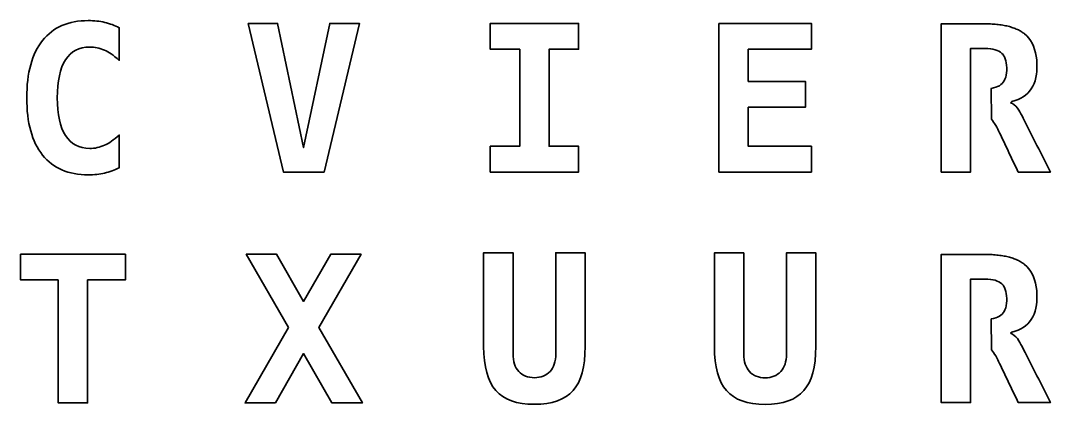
# Model space of a CAD drawing. Header units: inches. Extents: x 0 to 250, y -252 to 91.
# Drawn here: x 160.6 to 249.7, y -251.6 to -218.4 of the extents above; entities that cross this region are included whole.
import ezdxf

# ---------------------------------------------------------------- set-up
doc = ezdxf.new("R2010")
doc.units = ezdxf.units.IN
doc.header["$MEASUREMENT"] = 0
doc.layers.add('01_SNIJLIJNEN', color=7, linetype='Continuous')

# ---------------------------------------------------------------- blocks, each defined once
blk = doc.blocks.new('block 5')
at = {"layer": '01_SNIJLIJNEN', "color": 250, "lineweight": 35, "true_color": 0x1d1d1b}
for points in [[(180.257, -218.615), (182.815, -218.615), (185.071, -229.355), (187.336, -218.615), (189.894, -218.615), (186.837, -231.474), (183.314, -231.474), (180.257, -218.615)], [(201.218, -229.235), (203.776, -229.235), (203.776, -220.855), (201.218, -220.855), (201.218, -218.615), (208.874, -218.615), (208.874, -220.855), (206.316, -220.855), (206.316, -229.235), (208.874, -229.235), (208.874, -231.474), (201.218, -231.474), (201.218, -229.235)], [(221.012, -218.615), (229.021, -218.615), (229.021, -220.855), (223.552, -220.855), (223.552, -223.628), (228.505, -223.628), (228.505, -225.867), (223.552, -225.867), (223.552, -229.235), (229.021, -229.235), (229.021, -231.474), (221.012, -231.474), (221.012, -218.615)], [(163.835, -240.799), (160.57, -240.799), (160.57, -238.577), (169.64, -238.577), (169.64, -240.799), (166.375, -240.799), (166.375, -251.436), (163.835, -251.436), (163.835, -240.799)], [(183.771, -244.908), (180.102, -238.577), (182.729, -238.577), (185.071, -242.668), (187.422, -238.577), (190.049, -238.577), (186.398, -244.908), (190.153, -251.436), (187.526, -251.436), (185.071, -247.181), (182.625, -251.436), (179.998, -251.436), (183.771, -244.908)]]:
    blk.add_lwpolyline(points, dxfattribs=at)
for points, knots in [([(166.427, -231.715), (165.571, -231.715), (164.813, -231.573), (164.153, -231.289), (163.493, -231.005), (162.933, -230.576), (162.474, -230.001), (161.561, -228.859), (161.104, -227.208), (161.104, -225.049), (161.104, -222.89), (161.561, -221.237), (162.474, -220.088), (162.933, -219.514), (163.493, -219.085), (164.153, -218.801), (164.813, -218.516), (165.571, -218.374), (166.427, -218.374), (166.685, -218.374), (166.931, -218.387), (167.163, -218.413), (167.396, -218.439), (167.624, -218.477), (167.848, -218.529), (168.301, -218.633), (168.721, -218.788), (169.106, -218.994), (169.106, -218.994), (169.106, -221.819), (169.106, -221.819), (168.847, -221.578), (168.616, -221.39), (168.412, -221.255), (168.208, -221.12), (168.015, -221.013), (167.831, -220.932), (167.612, -220.835), (167.399, -220.764), (167.189, -220.721), (166.98, -220.678), (166.768, -220.657), (166.556, -220.657), (165.637, -220.657), (164.94, -221.024), (164.463, -221.759), (163.987, -222.506), (163.748, -223.602), (163.748, -225.049), (163.748, -226.496), (163.987, -227.587), (164.463, -228.322), (164.934, -229.063), (165.632, -229.433), (166.556, -229.433), (166.998, -229.433), (167.426, -229.338), (167.84, -229.149), (168.04, -229.057), (168.24, -228.943), (168.438, -228.809), (168.636, -228.674), (168.859, -228.494), (169.106, -228.27), (169.106, -228.27), (169.106, -231.095), (169.106, -231.095), (168.698, -231.302), (168.276, -231.457), (167.84, -231.56), (167.621, -231.612), (167.396, -231.651), (167.163, -231.676), (166.931, -231.703), (166.685, -231.715), (166.427, -231.715)], [0, 0, 0, 0, 1, 1, 1, 2, 2, 2, 3, 3, 3, 4, 4, 4, 5, 5, 5, 6, 6, 6, 7, 7, 7, 8, 8, 8, 9, 9, 9, 10, 10, 10, 11, 11, 11, 12, 12, 12, 13, 13, 13, 14, 14, 14, 15, 15, 15, 16, 16, 16, 17, 17, 17, 18, 18, 18, 19, 19, 19, 20, 20, 20, 21, 21, 21, 22, 22, 22, 23, 23, 23, 24, 24, 24, 25, 25, 25, 25]), ([(246.244, -225.473), (246.244, -225.473), (246.422, -225.555), (246.422, -225.555), (246.422, -225.555), (246.581, -225.656), (246.581, -225.656), (246.581, -225.656), (246.714, -225.77), (246.714, -225.77), (246.714, -225.77), (246.852, -225.933), (246.852, -225.933), (246.852, -225.933), (246.99, -226.132), (246.99, -226.132), (246.99, -226.132), (247.075, -226.27), (247.075, -226.27), (247.075, -226.27), (247.166, -226.429), (247.166, -226.429), (247.166, -226.429), (247.263, -226.608), (247.263, -226.608), (247.263, -226.608), (247.366, -226.808), (247.366, -226.808), (247.366, -226.808), (247.538, -227.149), (247.538, -227.149), (247.538, -227.149), (247.683, -227.437), (247.683, -227.437), (247.683, -227.437), (247.828, -227.726), (247.828, -227.726), (247.828, -227.726), (247.973, -228.014), (247.973, -228.014), (247.973, -228.014), (248.118, -228.302), (248.118, -228.302), (248.118, -228.302), (248.263, -228.591), (248.263, -228.591), (248.263, -228.591), (248.407, -228.879), (248.407, -228.879), (248.407, -228.879), (248.552, -229.167), (248.552, -229.167), (248.552, -229.167), (248.697, -229.456), (248.697, -229.456), (248.697, -229.456), (248.842, -229.744), (248.842, -229.744), (248.842, -229.744), (248.987, -230.032), (248.987, -230.032), (248.987, -230.032), (249.132, -230.321), (249.132, -230.321), (249.132, -230.321), (249.277, -230.609), (249.277, -230.609), (249.277, -230.609), (249.422, -230.897), (249.422, -230.897), (249.422, -230.897), (249.567, -231.186), (249.567, -231.186), (249.567, -231.186), (249.712, -231.474), (249.712, -231.474), (249.712, -231.474), (246.929, -231.474), (246.929, -231.474), (246.929, -231.474), (246.832, -231.272), (246.832, -231.272), (246.832, -231.272), (246.735, -231.069), (246.735, -231.069), (246.735, -231.069), (246.639, -230.867), (246.639, -230.867), (246.639, -230.867), (246.542, -230.664), (246.542, -230.664), (246.542, -230.664), (246.445, -230.462), (246.445, -230.462), (246.445, -230.462), (246.349, -230.26), (246.349, -230.26), (246.349, -230.26), (246.252, -230.057), (246.252, -230.057), (246.252, -230.057), (246.156, -229.855), (246.156, -229.855), (246.156, -229.855), (246.059, -229.652), (246.059, -229.652), (246.059, -229.652), (245.962, -229.45), (245.962, -229.45), (245.962, -229.45), (245.866, -229.247), (245.866, -229.247), (245.866, -229.247), (245.769, -229.045), (245.769, -229.045), (245.769, -229.045), (245.672, -228.843), (245.672, -228.843), (245.672, -228.843), (245.576, -228.64), (245.576, -228.64), (245.576, -228.64), (245.479, -228.438), (245.479, -228.438), (245.479, -228.438), (245.382, -228.235), (245.382, -228.235), (245.382, -228.235), (245.311, -228.083), (245.311, -228.083), (245.311, -228.083), (245.227, -227.908), (245.227, -227.908), (245.227, -227.908), (245.157, -227.766), (245.157, -227.766), (245.157, -227.766), (245.066, -227.594), (245.066, -227.594), (245.066, -227.594), (244.975, -227.433), (244.975, -227.433), (244.975, -227.433), (244.883, -227.284), (244.883, -227.284), (244.883, -227.284), (244.791, -227.147), (244.791, -227.147), (244.791, -227.147), (244.698, -227.022), (244.698, -227.022), (244.698, -227.022), (244.604, -226.909), (244.604, -226.909), (244.604, -226.909), (244.587, -224.234), (244.587, -224.234), (244.587, -224.234), (244.793, -224.196), (244.793, -224.196), (244.793, -224.196), (244.979, -224.144), (244.979, -224.144), (244.979, -224.144), (245.147, -224.08), (245.147, -224.08), (245.147, -224.08), (245.297, -224.002), (245.297, -224.002), (245.297, -224.002), (245.427, -223.912), (245.427, -223.912), (245.427, -223.912), (245.536, -223.813), (245.536, -223.813), (245.536, -223.813), (245.628, -223.702), (245.628, -223.702), (245.628, -223.702), (245.71, -223.576), (245.71, -223.576), (245.71, -223.576), (245.78, -223.433), (245.78, -223.433), (245.78, -223.433), (245.84, -223.273), (245.84, -223.273), (245.84, -223.273), (245.885, -223.089), (245.885, -223.089), (245.885, -223.089), (245.915, -222.881), (245.915, -222.881), (245.915, -222.881), (245.929, -222.678), (245.929, -222.678), (245.929, -222.678), (245.932, -222.464), (245.932, -222.464), (245.932, -222.464), (245.921, -222.24), (245.921, -222.24), (245.921, -222.24), (245.897, -222.034), (245.897, -222.034), (245.897, -222.034), (245.858, -221.845), (245.858, -221.845), (245.858, -221.845), (245.806, -221.673), (245.806, -221.673), (245.806, -221.673), (245.74, -221.519), (245.74, -221.519), (245.74, -221.519), (245.659, -221.381), (245.659, -221.381), (245.659, -221.381), (245.614, -221.319), (245.614, -221.319), (245.614, -221.319), (245.513, -221.207), (245.513, -221.207), (245.513, -221.207), (245.395, -221.11), (245.395, -221.11), (245.395, -221.11), (245.258, -221.025), (245.258, -221.025), (245.258, -221.025), (245.103, -220.952), (245.103, -220.952), (245.103, -220.952), (244.93, -220.892), (244.93, -220.892), (244.93, -220.892), (244.739, -220.845), (244.739, -220.845), (244.739, -220.845), (244.529, -220.81), (244.529, -220.81), (244.529, -220.81), (244.301, -220.788), (244.301, -220.788), (244.301, -220.788), (244.055, -220.778), (244.055, -220.778), (244.055, -220.778), (243.879, -220.778), (243.879, -220.778), (243.879, -220.778), (243.804, -220.778), (243.804, -220.778), (243.804, -220.778), (242.796, -220.778), (242.796, -220.778), (242.796, -220.778), (242.796, -224.275), (242.796, -224.275), (242.796, -224.275), (242.796, -225.34), (242.796, -225.34), (242.796, -225.34), (242.796, -226.405), (242.796, -226.405), (242.796, -226.405), (242.796, -231.474), (242.796, -231.474), (242.796, -231.474), (240.262, -231.474), (240.262, -231.474), (240.262, -231.474), (240.262, -218.647), (240.262, -218.647), (240.262, -218.647), (243.236, -218.647), (243.236, -218.647), (243.236, -218.647), (243.464, -218.647), (243.464, -218.647), (243.464, -218.647), (243.693, -218.647), (243.693, -218.647), (243.693, -218.647), (243.922, -218.647), (243.922, -218.647), (244.025, -218.647), (244.126, -218.649), (244.226, -218.651), (244.325, -218.653), (244.423, -218.657), (244.519, -218.661), (244.614, -218.666), (244.708, -218.671), (244.801, -218.678), (244.893, -218.685), (244.983, -218.693), (245.072, -218.702), (245.161, -218.711), (245.247, -218.722), (245.332, -218.733), (245.417, -218.744), (245.5, -218.757), (245.582, -218.771), (245.663, -218.784), (245.743, -218.799), (245.82, -218.815), (245.898, -218.831), (245.974, -218.848), (246.048, -218.867), (246.122, -218.885), (246.195, -218.904), (246.265, -218.925), (246.335, -218.945), (246.404, -218.967), (246.471, -218.99), (246.538, -219.013), (246.603, -219.037), (246.666, -219.062), (246.729, -219.087), (246.791, -219.113), (246.85, -219.14), (246.91, -219.168), (246.968, -219.196), (247.024, -219.226), (247.08, -219.256), (247.134, -219.286), (247.186, -219.318), (247.239, -219.35), (247.289, -219.383), (247.338, -219.418), (247.387, -219.452), (247.433, -219.487), (247.479, -219.524), (247.479, -219.524), (247.672, -219.698), (247.672, -219.698), (247.672, -219.698), (247.846, -219.892), (247.846, -219.892), (247.846, -219.892), (248, -220.105), (248, -220.105), (248, -220.105), (248.136, -220.338), (248.136, -220.338), (248.136, -220.338), (248.252, -220.591), (248.252, -220.591), (248.252, -220.591), (248.349, -220.862), (248.349, -220.862), (248.349, -220.862), (248.427, -221.149), (248.427, -221.149), (248.427, -221.149), (248.486, -221.451), (248.486, -221.451), (248.486, -221.451), (248.526, -221.769), (248.526, -221.769), (248.526, -221.769), (248.548, -222.102), (248.548, -222.102), (248.548, -222.102), (248.552, -222.422), (248.552, -222.422), (248.552, -222.422), (248.537, -222.764), (248.537, -222.764), (248.537, -222.764), (248.513, -223.003), (248.513, -223.003), (248.513, -223.003), (248.463, -223.3), (248.463, -223.3), (248.463, -223.3), (248.394, -223.57), (248.394, -223.57), (248.394, -223.57), (248.304, -223.82), (248.304, -223.82), (248.304, -223.82), (248.193, -224.056), (248.193, -224.056), (248.193, -224.056), (248.061, -224.276), (248.061, -224.276), (248.061, -224.276), (247.908, -224.481), (247.908, -224.481), (247.908, -224.481), (247.745, -224.661), (247.745, -224.661), (247.745, -224.661), (247.563, -224.823), (247.563, -224.823), (247.563, -224.823), (247.364, -224.968), (247.364, -224.968), (247.364, -224.968), (247.148, -225.095), (247.148, -225.095), (247.148, -225.095), (246.91, -225.204), (246.91, -225.204), (246.91, -225.204), (246.648, -225.294), (246.648, -225.294), (246.648, -225.294), (246.363, -225.365), (246.363, -225.365), (246.363, -225.365), (246.244, -225.473), (246.244, -225.473)], [0, 0, 0, 0, 1, 1, 1, 2, 2, 2, 3, 3, 3, 4, 4, 4, 5, 5, 5, 6, 6, 6, 7, 7, 7, 8, 8, 8, 9, 9, 9, 10, 10, 10, 11, 11, 11, 12, 12, 12, 13, 13, 13, 14, 14, 14, 15, 15, 15, 16, 16, 16, 17, 17, 17, 18, 18, 18, 19, 19, 19, 20, 20, 20, 21, 21, 21, 22, 22, 22, 23, 23, 23, 24, 24, 24, 25, 25, 25, 26, 26, 26, 27, 27, 27, 28, 28, 28, 29, 29, 29, 30, 30, 30, 31, 31, 31, 32, 32, 32, 33, 33, 33, 34, 34, 34, 35, 35, 35, 36, 36, 36, 37, 37, 37, 38, 38, 38, 39, 39, 39, 40, 40, 40, 41, 41, 41, 42, 42, 42, 43, 43, 43, 44, 44, 44, 45, 45, 45, 46, 46, 46, 47, 47, 47, 48, 48, 48, 49, 49, 49, 50, 50, 50, 51, 51, 51, 52, 52, 52, 53, 53, 53, 54, 54, 54, 55, 55, 55, 56, 56, 56, 57, 57, 57, 58, 58, 58, 59, 59, 59, 60, 60, 60, 61, 61, 61, 62, 62, 62, 63, 63, 63, 64, 64, 64, 65, 65, 65, 66, 66, 66, 67, 67, 67, 68, 68, 68, 69, 69, 69, 70, 70, 70, 71, 71, 71, 72, 72, 72, 73, 73, 73, 74, 74, 74, 75, 75, 75, 76, 76, 76, 77, 77, 77, 78, 78, 78, 79, 79, 79, 80, 80, 80, 81, 81, 81, 82, 82, 82, 83, 83, 83, 84, 84, 84, 85, 85, 85, 86, 86, 86, 87, 87, 87, 88, 88, 88, 89, 89, 89, 90, 90, 90, 91, 91, 91, 92, 92, 92, 93, 93, 93, 94, 94, 94, 95, 95, 95, 96, 96, 96, 97, 97, 97, 98, 98, 98, 99, 99, 99, 100, 100, 100, 101, 101, 101, 102, 102, 102, 103, 103, 103, 104, 104, 104, 105, 105, 105, 106, 106, 106, 107, 107, 107, 108, 108, 108, 109, 109, 109, 110, 110, 110, 111, 111, 111, 112, 112, 112, 113, 113, 113, 114, 114, 114, 115, 115, 115, 116, 116, 116, 117, 117, 117, 118, 118, 118, 119, 119, 119, 120, 120, 120, 121, 121, 121, 122, 122, 122, 123, 123, 123, 124, 124, 124, 125, 125, 125, 126, 126, 126, 127, 127, 127, 128, 128, 128, 129, 129, 129, 130, 130, 130, 131, 131, 131, 132, 132, 132, 133, 133, 133, 134, 134, 134, 135, 135, 135, 136, 136, 136, 137, 137, 137, 138, 138, 138, 138]), ([(205.046, -251.561), (203.513, -251.561), (202.399, -251.165), (201.704, -250.372), (201.004, -249.574), (200.654, -248.305), (200.654, -246.566), (200.654, -246.566), (200.654, -238.452), (200.654, -238.452), (200.654, -238.452), (203.194, -238.452), (203.194, -238.452), (203.194, -238.452), (203.194, -247.203), (203.194, -247.203), (203.194, -247.53), (203.237, -247.822), (203.323, -248.077), (203.41, -248.333), (203.53, -248.546), (203.685, -248.719), (203.852, -248.903), (204.051, -249.039), (204.284, -249.128), (204.516, -249.217), (204.77, -249.261), (205.046, -249.261), (205.322, -249.261), (205.576, -249.217), (205.808, -249.128), (206.041, -249.039), (206.24, -248.903), (206.407, -248.719), (206.562, -248.546), (206.682, -248.333), (206.769, -248.077), (206.855, -247.822), (206.898, -247.53), (206.898, -247.203), (206.898, -247.203), (206.898, -238.452), (206.898, -238.452), (206.898, -238.452), (209.439, -238.452), (209.439, -238.452), (209.439, -238.452), (209.439, -246.566), (209.439, -246.566), (209.439, -248.317), (209.091, -249.586), (208.396, -250.372), (207.696, -251.165), (206.579, -251.561), (205.046, -251.561)], [0, 0, 0, 0, 1, 1, 1, 2, 2, 2, 3, 3, 3, 4, 4, 4, 5, 5, 5, 6, 6, 6, 7, 7, 7, 8, 8, 8, 9, 9, 9, 10, 10, 10, 11, 11, 11, 12, 12, 12, 13, 13, 13, 14, 14, 14, 15, 15, 15, 16, 16, 16, 17, 17, 17, 18, 18, 18, 18]), ([(225.017, -251.57), (223.484, -251.57), (222.369, -251.173), (221.675, -250.381), (220.974, -249.583), (220.624, -248.314), (220.624, -246.574), (220.624, -246.574), (220.624, -238.461), (220.624, -238.461), (220.624, -238.461), (223.165, -238.461), (223.165, -238.461), (223.165, -238.461), (223.165, -247.211), (223.165, -247.211), (223.165, -247.539), (223.208, -247.83), (223.294, -248.086), (223.38, -248.341), (223.501, -248.555), (223.656, -248.727), (223.822, -248.911), (224.022, -249.047), (224.255, -249.136), (224.487, -249.226), (224.741, -249.27), (225.017, -249.27), (225.292, -249.27), (225.546, -249.226), (225.779, -249.136), (226.012, -249.047), (226.211, -248.911), (226.377, -248.727), (226.532, -248.555), (226.653, -248.341), (226.739, -248.086), (226.825, -247.83), (226.868, -247.539), (226.868, -247.211), (226.868, -247.211), (226.868, -238.461), (226.868, -238.461), (226.868, -238.461), (229.409, -238.461), (229.409, -238.461), (229.409, -238.461), (229.409, -246.574), (229.409, -246.574), (229.409, -248.326), (229.061, -249.594), (228.367, -250.381), (227.666, -251.173), (226.55, -251.57), (225.017, -251.57)], [0, 0, 0, 0, 1, 1, 1, 2, 2, 2, 3, 3, 3, 4, 4, 4, 5, 5, 5, 6, 6, 6, 7, 7, 7, 8, 8, 8, 9, 9, 9, 10, 10, 10, 11, 11, 11, 12, 12, 12, 13, 13, 13, 14, 14, 14, 15, 15, 15, 16, 16, 16, 17, 17, 17, 18, 18, 18, 18]), ([(246.244, -245.419), (246.244, -245.419), (246.422, -245.501), (246.422, -245.501), (246.422, -245.501), (246.581, -245.602), (246.581, -245.602), (246.581, -245.602), (246.714, -245.715), (246.714, -245.715), (246.714, -245.715), (246.852, -245.879), (246.852, -245.879), (246.852, -245.879), (246.99, -246.078), (246.99, -246.078), (246.99, -246.078), (247.075, -246.216), (247.075, -246.216), (247.075, -246.216), (247.166, -246.375), (247.166, -246.375), (247.166, -246.375), (247.263, -246.554), (247.263, -246.554), (247.263, -246.554), (247.366, -246.753), (247.366, -246.753), (247.366, -246.753), (247.538, -247.095), (247.538, -247.095), (247.538, -247.095), (247.683, -247.383), (247.683, -247.383), (247.683, -247.383), (247.828, -247.672), (247.828, -247.672), (247.828, -247.672), (247.973, -247.96), (247.973, -247.96), (247.973, -247.96), (248.118, -248.248), (248.118, -248.248), (248.118, -248.248), (248.263, -248.537), (248.263, -248.537), (248.263, -248.537), (248.407, -248.825), (248.407, -248.825), (248.407, -248.825), (248.552, -249.113), (248.552, -249.113), (248.552, -249.113), (248.697, -249.402), (248.697, -249.402), (248.697, -249.402), (248.842, -249.69), (248.842, -249.69), (248.842, -249.69), (248.987, -249.978), (248.987, -249.978), (248.987, -249.978), (249.132, -250.267), (249.132, -250.267), (249.132, -250.267), (249.277, -250.555), (249.277, -250.555), (249.277, -250.555), (249.422, -250.843), (249.422, -250.843), (249.422, -250.843), (249.567, -251.132), (249.567, -251.132), (249.567, -251.132), (249.712, -251.42), (249.712, -251.42), (249.712, -251.42), (246.929, -251.42), (246.929, -251.42), (246.929, -251.42), (246.832, -251.218), (246.832, -251.218), (246.832, -251.218), (246.735, -251.015), (246.735, -251.015), (246.735, -251.015), (246.639, -250.813), (246.639, -250.813), (246.639, -250.813), (246.542, -250.61), (246.542, -250.61), (246.542, -250.61), (246.445, -250.408), (246.445, -250.408), (246.445, -250.408), (246.349, -250.205), (246.349, -250.205), (246.349, -250.205), (246.252, -250.003), (246.252, -250.003), (246.252, -250.003), (246.156, -249.801), (246.156, -249.801), (246.156, -249.801), (246.059, -249.598), (246.059, -249.598), (246.059, -249.598), (245.962, -249.396), (245.962, -249.396), (245.962, -249.396), (245.866, -249.193), (245.866, -249.193), (245.866, -249.193), (245.769, -248.991), (245.769, -248.991), (245.769, -248.991), (245.672, -248.788), (245.672, -248.788), (245.672, -248.788), (245.576, -248.586), (245.576, -248.586), (245.576, -248.586), (245.479, -248.384), (245.479, -248.384), (245.479, -248.384), (245.382, -248.181), (245.382, -248.181), (245.382, -248.181), (245.311, -248.029), (245.311, -248.029), (245.311, -248.029), (245.227, -247.854), (245.227, -247.854), (245.227, -247.854), (245.157, -247.712), (245.157, -247.712), (245.157, -247.712), (245.066, -247.539), (245.066, -247.539), (245.066, -247.539), (244.975, -247.379), (244.975, -247.379), (244.975, -247.379), (244.883, -247.23), (244.883, -247.23), (244.883, -247.23), (244.791, -247.093), (244.791, -247.093), (244.791, -247.093), (244.698, -246.968), (244.698, -246.968), (244.698, -246.968), (244.604, -246.855), (244.604, -246.855), (244.604, -246.855), (244.587, -244.18), (244.587, -244.18), (244.587, -244.18), (244.793, -244.142), (244.793, -244.142), (244.793, -244.142), (244.979, -244.09), (244.979, -244.09), (244.979, -244.09), (245.147, -244.026), (245.147, -244.026), (245.147, -244.026), (245.297, -243.948), (245.297, -243.948), (245.297, -243.948), (245.427, -243.858), (245.427, -243.858), (245.427, -243.858), (245.536, -243.759), (245.536, -243.759), (245.536, -243.759), (245.628, -243.648), (245.628, -243.648), (245.628, -243.648), (245.71, -243.522), (245.71, -243.522), (245.71, -243.522), (245.78, -243.379), (245.78, -243.379), (245.78, -243.379), (245.84, -243.219), (245.84, -243.219), (245.84, -243.219), (245.885, -243.035), (245.885, -243.035), (245.885, -243.035), (245.915, -242.827), (245.915, -242.827), (245.915, -242.827), (245.929, -242.624), (245.929, -242.624), (245.929, -242.624), (245.932, -242.409), (245.932, -242.409), (245.932, -242.409), (245.921, -242.186), (245.921, -242.186), (245.921, -242.186), (245.897, -241.98), (245.897, -241.98), (245.897, -241.98), (245.858, -241.791), (245.858, -241.791), (245.858, -241.791), (245.806, -241.619), (245.806, -241.619), (245.806, -241.619), (245.74, -241.464), (245.74, -241.464), (245.74, -241.464), (245.659, -241.327), (245.659, -241.327), (245.659, -241.327), (245.614, -241.265), (245.614, -241.265), (245.614, -241.265), (245.513, -241.153), (245.513, -241.153), (245.513, -241.153), (245.395, -241.056), (245.395, -241.056), (245.395, -241.056), (245.258, -240.97), (245.258, -240.97), (245.258, -240.97), (245.103, -240.898), (245.103, -240.898), (245.103, -240.898), (244.93, -240.838), (244.93, -240.838), (244.93, -240.838), (244.739, -240.791), (244.739, -240.791), (244.739, -240.791), (244.529, -240.756), (244.529, -240.756), (244.529, -240.756), (244.301, -240.734), (244.301, -240.734), (244.301, -240.734), (244.055, -240.724), (244.055, -240.724), (244.055, -240.724), (243.879, -240.724), (243.879, -240.724), (243.879, -240.724), (243.804, -240.724), (243.804, -240.724), (243.804, -240.724), (242.796, -240.724), (242.796, -240.724), (242.796, -240.724), (242.796, -244.221), (242.796, -244.221), (242.796, -244.221), (242.796, -245.286), (242.796, -245.286), (242.796, -245.286), (242.796, -246.351), (242.796, -246.351), (242.796, -246.351), (242.796, -251.42), (242.796, -251.42), (242.796, -251.42), (240.262, -251.42), (240.262, -251.42), (240.262, -251.42), (240.262, -238.593), (240.262, -238.593), (240.262, -238.593), (243.236, -238.593), (243.236, -238.593), (243.236, -238.593), (243.464, -238.593), (243.464, -238.593), (243.464, -238.593), (243.693, -238.593), (243.693, -238.593), (243.693, -238.593), (243.922, -238.593), (243.922, -238.593), (244.025, -238.593), (244.126, -238.594), (244.226, -238.597), (244.325, -238.599), (244.423, -238.602), (244.519, -238.607), (244.614, -238.612), (244.708, -238.617), (244.801, -238.624), (244.893, -238.631), (244.983, -238.639), (245.072, -238.648), (245.161, -238.657), (245.247, -238.667), (245.332, -238.679), (245.417, -238.69), (245.5, -238.703), (245.582, -238.717), (245.663, -238.73), (245.743, -238.745), (245.82, -238.761), (245.898, -238.777), (245.974, -238.794), (246.048, -238.812), (246.122, -238.831), (246.195, -238.85), (246.265, -238.871), (246.335, -238.891), (246.404, -238.913), (246.471, -238.936), (246.538, -238.958), (246.603, -238.982), (246.666, -239.007), (246.729, -239.033), (246.791, -239.059), (246.85, -239.086), (246.91, -239.114), (246.968, -239.142), (247.024, -239.172), (247.08, -239.201), (247.134, -239.232), (247.186, -239.264), (247.239, -239.296), (247.289, -239.329), (247.338, -239.363), (247.387, -239.398), (247.433, -239.433), (247.479, -239.47), (247.479, -239.47), (247.672, -239.644), (247.672, -239.644), (247.672, -239.644), (247.846, -239.837), (247.846, -239.837), (247.846, -239.837), (248, -240.051), (248, -240.051), (248, -240.051), (248.136, -240.284), (248.136, -240.284), (248.136, -240.284), (248.252, -240.537), (248.252, -240.537), (248.252, -240.537), (248.349, -240.808), (248.349, -240.808), (248.349, -240.808), (248.427, -241.095), (248.427, -241.095), (248.427, -241.095), (248.486, -241.397), (248.486, -241.397), (248.486, -241.397), (248.526, -241.715), (248.526, -241.715), (248.526, -241.715), (248.548, -242.048), (248.548, -242.048), (248.548, -242.048), (248.552, -242.368), (248.552, -242.368), (248.552, -242.368), (248.537, -242.71), (248.537, -242.71), (248.537, -242.71), (248.513, -242.949), (248.513, -242.949), (248.513, -242.949), (248.463, -243.245), (248.463, -243.245), (248.463, -243.245), (248.394, -243.516), (248.394, -243.516), (248.394, -243.516), (248.304, -243.766), (248.304, -243.766), (248.304, -243.766), (248.193, -244.001), (248.193, -244.001), (248.193, -244.001), (248.061, -244.222), (248.061, -244.222), (248.061, -244.222), (247.908, -244.427), (247.908, -244.427), (247.908, -244.427), (247.745, -244.607), (247.745, -244.607), (247.745, -244.607), (247.563, -244.769), (247.563, -244.769), (247.563, -244.769), (247.364, -244.914), (247.364, -244.914), (247.364, -244.914), (247.148, -245.041), (247.148, -245.041), (247.148, -245.041), (246.91, -245.15), (246.91, -245.15), (246.91, -245.15), (246.648, -245.24), (246.648, -245.24), (246.648, -245.24), (246.363, -245.311), (246.363, -245.311), (246.363, -245.311), (246.244, -245.419), (246.244, -245.419)], [0, 0, 0, 0, 1, 1, 1, 2, 2, 2, 3, 3, 3, 4, 4, 4, 5, 5, 5, 6, 6, 6, 7, 7, 7, 8, 8, 8, 9, 9, 9, 10, 10, 10, 11, 11, 11, 12, 12, 12, 13, 13, 13, 14, 14, 14, 15, 15, 15, 16, 16, 16, 17, 17, 17, 18, 18, 18, 19, 19, 19, 20, 20, 20, 21, 21, 21, 22, 22, 22, 23, 23, 23, 24, 24, 24, 25, 25, 25, 26, 26, 26, 27, 27, 27, 28, 28, 28, 29, 29, 29, 30, 30, 30, 31, 31, 31, 32, 32, 32, 33, 33, 33, 34, 34, 34, 35, 35, 35, 36, 36, 36, 37, 37, 37, 38, 38, 38, 39, 39, 39, 40, 40, 40, 41, 41, 41, 42, 42, 42, 43, 43, 43, 44, 44, 44, 45, 45, 45, 46, 46, 46, 47, 47, 47, 48, 48, 48, 49, 49, 49, 50, 50, 50, 51, 51, 51, 52, 52, 52, 53, 53, 53, 54, 54, 54, 55, 55, 55, 56, 56, 56, 57, 57, 57, 58, 58, 58, 59, 59, 59, 60, 60, 60, 61, 61, 61, 62, 62, 62, 63, 63, 63, 64, 64, 64, 65, 65, 65, 66, 66, 66, 67, 67, 67, 68, 68, 68, 69, 69, 69, 70, 70, 70, 71, 71, 71, 72, 72, 72, 73, 73, 73, 74, 74, 74, 75, 75, 75, 76, 76, 76, 77, 77, 77, 78, 78, 78, 79, 79, 79, 80, 80, 80, 81, 81, 81, 82, 82, 82, 83, 83, 83, 84, 84, 84, 85, 85, 85, 86, 86, 86, 87, 87, 87, 88, 88, 88, 89, 89, 89, 90, 90, 90, 91, 91, 91, 92, 92, 92, 93, 93, 93, 94, 94, 94, 95, 95, 95, 96, 96, 96, 97, 97, 97, 98, 98, 98, 99, 99, 99, 100, 100, 100, 101, 101, 101, 102, 102, 102, 103, 103, 103, 104, 104, 104, 105, 105, 105, 106, 106, 106, 107, 107, 107, 108, 108, 108, 109, 109, 109, 110, 110, 110, 111, 111, 111, 112, 112, 112, 113, 113, 113, 114, 114, 114, 115, 115, 115, 116, 116, 116, 117, 117, 117, 118, 118, 118, 119, 119, 119, 120, 120, 120, 121, 121, 121, 122, 122, 122, 123, 123, 123, 124, 124, 124, 125, 125, 125, 126, 126, 126, 127, 127, 127, 128, 128, 128, 129, 129, 129, 130, 130, 130, 131, 131, 131, 132, 132, 132, 133, 133, 133, 134, 134, 134, 135, 135, 135, 136, 136, 136, 137, 137, 137, 138, 138, 138, 138])]:
    blk.add_open_spline(points, degree=3, knots=knots, dxfattribs=at)
blk = doc.blocks.new('block 3')
at = {"layer": '01_SNIJLIJNEN'}
blk.add_blockref('block 5', (0, 0), dxfattribs=at)
blk = doc.blocks.new('block 2')
at = {"layer": '01_SNIJLIJNEN'}
blk.add_blockref('block 3', (0, 0), dxfattribs=at)

msp = doc.modelspace()

# ---------------------------------------------------------------- block references
at = {"layer": '01_SNIJLIJNEN'}
msp.add_blockref('block 2', (0, 0), dxfattribs=at)

doc.saveas('drawing.dxf')
